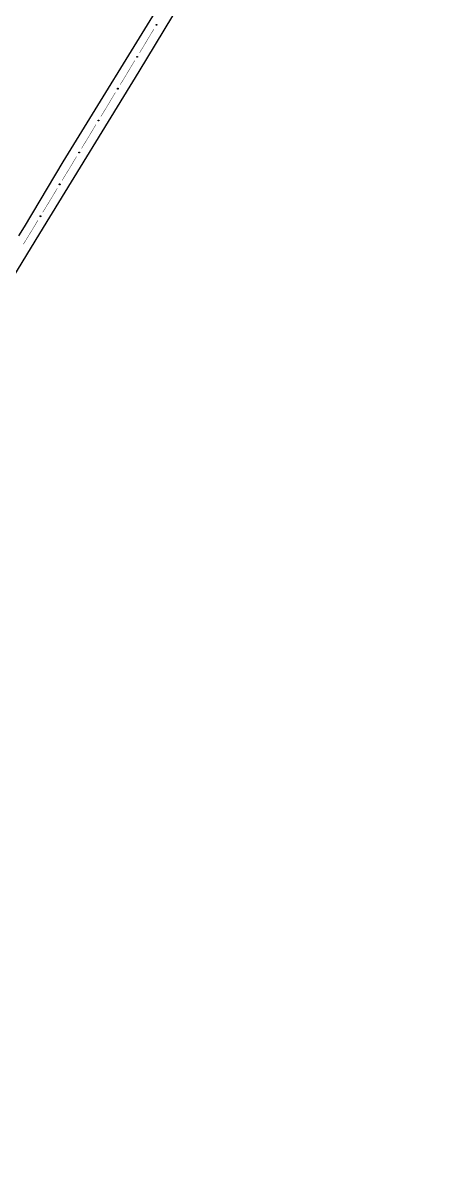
# Model space of a CAD drawing. Extents: x 210853 to 212686, y 4878863 to 4882037.
# Drawn here: x 211826.7 to 212011.4, y 4879824.9 to 4880310.6 of the extents above; entities that cross this region are included whole.
import ezdxf

# ---------------------------------------------------------------- set-up
doc = ezdxf.new("R2010")
doc.units = 0
doc.header["$LTSCALE"] = 1.5
doc.header["$MEASUREMENT"] = 0
doc.layers.add('SV-EIXO-ROD-ESTR', color=7, linetype='CONTINUOUS')
doc.layers.add('SV-EST-MUNIC-PAV', color=20, linetype='CONTINUOUS')

msp = doc.modelspace()

# ---------------------------------------------------------------- linework, layer by layer
at = {"layer": 'SV-EIXO-ROD-ESTR', "const_width": 0.18}
for points in [[(211883.089856, 4880307.945397), (211876.866099, 4880297.685531)], [(211874.791513, 4880294.265576), (211868.567756, 4880284.00571)], [(211866.49317, 4880280.585755), (211860.269413, 4880270.325889)], [(211858.194828, 4880266.905933), (211851.971071, 4880256.646067)], [(211849.896485, 4880253.226112), (211843.672728, 4880242.966246)], [(211841.598143, 4880239.546291), (211835.374386, 4880229.286425)], [(211833.2998, 4880225.86647), (211827.076043, 4880215.606604)]]:
    msp.add_lwpolyline(points, dxfattribs=at)
at = {"layer": 'SV-EIXO-ROD-ESTR'}
for points in [[(211884.295785, 4880309.721127), (211884.308089, 4880309.673792), (211884.308984, 4880309.630593), (211884.299361, 4880309.594349), (211884.282505, 4880309.564538), (211884.261826, 4880309.535982), (211884.234625, 4880309.511792), (211884.198488, 4880309.49163), (211884.151091, 4880309.478955), (211884.106778, 4880309.480946), (211884.07074, 4880309.48848), (211884.038643, 4880309.504266), (211884.011239, 4880309.52482), (211883.987045, 4880309.553905), (211883.966971, 4880309.590726), (211883.955379, 4880309.638694), (211883.954792, 4880309.681051), (211883.965021, 4880309.715864), (211883.981096, 4880309.748031), (211884.002557, 4880309.776932), (211884.029394, 4880309.800523), (211884.066503, 4880309.820668), (211884.114, 4880309.831482), (211884.156239, 4880309.83255), (211884.191186, 4880309.822813), (211884.222499, 4880309.806274), (211884.251392, 4880309.785882), (211884.276848, 4880309.759551), (211884.295785, 4880309.721127)], [(211875.997443, 4880296.041306), (211876.009747, 4880295.993971), (211876.010642, 4880295.950772), (211876.001018, 4880295.914527), (211875.984162, 4880295.884717), (211875.963483, 4880295.856161), (211875.936283, 4880295.83197), (211875.900146, 4880295.811809), (211875.852749, 4880295.799133), (211875.808436, 4880295.801125), (211875.772397, 4880295.808659), (211875.7403, 4880295.824445), (211875.712896, 4880295.844998), (211875.688703, 4880295.874084), (211875.668629, 4880295.910905), (211875.657036, 4880295.958873), (211875.656449, 4880296.001229), (211875.666678, 4880296.036043), (211875.682753, 4880296.06821), (211875.704214, 4880296.09711), (211875.731052, 4880296.120702), (211875.768161, 4880296.140847), (211875.815657, 4880296.151661), (211875.857896, 4880296.152729), (211875.892844, 4880296.142992), (211875.924157, 4880296.126453), (211875.95305, 4880296.10606), (211875.978505, 4880296.07973), (211875.997443, 4880296.041306)], [(211867.6991, 4880282.361485), (211867.711404, 4880282.314149), (211867.712299, 4880282.270951), (211867.702675, 4880282.234706), (211867.68582, 4880282.204895), (211867.665141, 4880282.17634), (211867.63794, 4880282.152149), (211867.601803, 4880282.131988), (211867.554406, 4880282.119312), (211867.510093, 4880282.121304), (211867.474054, 4880282.128837), (211867.441957, 4880282.144624), (211867.414553, 4880282.165177), (211867.39036, 4880282.194262), (211867.370286, 4880282.231083), (211867.358694, 4880282.279052), (211867.358107, 4880282.321408), (211867.368336, 4880282.356221), (211867.38441, 4880282.388389), (211867.405871, 4880282.417289), (211867.432709, 4880282.440881), (211867.469818, 4880282.461026), (211867.517315, 4880282.47184), (211867.559553, 4880282.472908), (211867.594501, 4880282.46317), (211867.625814, 4880282.446632), (211867.654707, 4880282.426239), (211867.680162, 4880282.399909), (211867.6991, 4880282.361485)], [(211859.400758, 4880268.681663), (211859.413061, 4880268.634328), (211859.413956, 4880268.591129), (211859.404333, 4880268.554885), (211859.387477, 4880268.525074), (211859.366798, 4880268.496518), (211859.339598, 4880268.472328), (211859.303461, 4880268.452167), (211859.256063, 4880268.439491), (211859.21175, 4880268.441482), (211859.175712, 4880268.449016), (211859.143615, 4880268.464802), (211859.116211, 4880268.485356), (211859.092018, 4880268.514441), (211859.071944, 4880268.551262), (211859.060351, 4880268.59923), (211859.059764, 4880268.641587), (211859.069993, 4880268.6764), (211859.086068, 4880268.708568), (211859.107529, 4880268.737468), (211859.134366, 4880268.76106), (211859.171476, 4880268.781204), (211859.218972, 4880268.792019), (211859.261211, 4880268.793086), (211859.296158, 4880268.783349), (211859.327471, 4880268.76681), (211859.356365, 4880268.746418), (211859.38182, 4880268.720087), (211859.400758, 4880268.681663)], [(211851.102415, 4880255.001842), (211851.114719, 4880254.954507), (211851.115614, 4880254.911308), (211851.10599, 4880254.875064), (211851.089135, 4880254.845253), (211851.068456, 4880254.816697), (211851.041255, 4880254.792507), (211851.005118, 4880254.772345), (211850.957721, 4880254.75967), (211850.913408, 4880254.761661), (211850.877369, 4880254.769195), (211850.845272, 4880254.784981), (211850.817868, 4880254.805534), (211850.793675, 4880254.83462), (211850.773601, 4880254.871441), (211850.762009, 4880254.919409), (211850.761422, 4880254.961766), (211850.771651, 4880254.996579), (211850.787725, 4880255.028746), (211850.809186, 4880255.057646), (211850.836024, 4880255.081238), (211850.873133, 4880255.101383), (211850.920629, 4880255.112197), (211850.962868, 4880255.113265), (211850.997816, 4880255.103528), (211851.029129, 4880255.086989), (211851.058022, 4880255.066596), (211851.083477, 4880255.040266), (211851.102415, 4880255.001842)], [(211842.804072, 4880241.322021), (211842.816376, 4880241.274685), (211842.817271, 4880241.231487), (211842.807648, 4880241.195242), (211842.790792, 4880241.165431), (211842.770113, 4880241.136876), (211842.742912, 4880241.112685), (211842.706775, 4880241.092524), (211842.659378, 4880241.079848), (211842.615065, 4880241.08184), (211842.579027, 4880241.089374), (211842.54693, 4880241.10516), (211842.519526, 4880241.125713), (211842.495332, 4880241.154799), (211842.475258, 4880241.191619), (211842.463666, 4880241.239588), (211842.463079, 4880241.281944), (211842.473308, 4880241.316757), (211842.489383, 4880241.348925), (211842.510844, 4880241.377825), (211842.537681, 4880241.401417), (211842.57479, 4880241.421562), (211842.622287, 4880241.432376), (211842.664526, 4880241.433444), (211842.699473, 4880241.423706), (211842.730786, 4880241.407168), (211842.759679, 4880241.386775), (211842.785135, 4880241.360445), (211842.804072, 4880241.322021)], [(211834.50573, 4880227.6422), (211834.518034, 4880227.594864), (211834.518929, 4880227.551666), (211834.509305, 4880227.515421), (211834.492449, 4880227.48561), (211834.47177, 4880227.457054), (211834.44457, 4880227.432864), (211834.408433, 4880227.412703), (211834.361036, 4880227.400027), (211834.316723, 4880227.402019), (211834.280684, 4880227.409552), (211834.248587, 4880227.425339), (211834.221183, 4880227.445892), (211834.19699, 4880227.474977), (211834.176916, 4880227.511798), (211834.165323, 4880227.559766), (211834.164736, 4880227.602123), (211834.174965, 4880227.636936), (211834.19104, 4880227.669104), (211834.212501, 4880227.698004), (211834.239339, 4880227.721596), (211834.276448, 4880227.74174), (211834.323944, 4880227.752555), (211834.366183, 4880227.753623), (211834.401131, 4880227.743885), (211834.432444, 4880227.727346), (211834.461337, 4880227.706954), (211834.486792, 4880227.680623), (211834.50573, 4880227.6422)]]:
    msp.add_lwpolyline(points, close=True, dxfattribs=at)
for points in [[(211884.002557, 4880309.776932), (211883.954792, 4880309.681051)], [(211884.029394, 4880309.800523), (211883.955379, 4880309.638694)], [(211884.014268, 4880309.784687), (211883.957995, 4880309.665612)], [(211884.047127, 4880309.804653), (211883.964802, 4880309.621584)], [(211884.066503, 4880309.820668), (211883.966971, 4880309.590726)], [(211884.089568, 4880309.821999), (211883.97815, 4880309.575184)], [(211884.114, 4880309.831482), (211883.987045, 4880309.553905)], [(211884.133137, 4880309.83068), (211884.000698, 4880309.54395)], [(211884.156239, 4880309.83255), (211884.011239, 4880309.52482)], [(211884.171255, 4880309.825113), (211884.026077, 4880309.517383)], [(211884.191186, 4880309.822813), (211884.038643, 4880309.504266)], [(211884.205126, 4880309.812546), (211884.053369, 4880309.499232)], [(211884.222499, 4880309.806274), (211884.07074, 4880309.48848)], [(211884.235918, 4880309.792271), (211884.092863, 4880309.488042)], [(211884.251392, 4880309.785882), (211884.106778, 4880309.480946)], [(211884.261546, 4880309.768746), (211884.131689, 4880309.483641)], [(211884.276848, 4880309.759551), (211884.151091, 4880309.478955)], [(211884.284343, 4880309.740553), (211884.175009, 4880309.489281)], [(211884.295785, 4880309.721127), (211884.198488, 4880309.49163)], [(211884.30144, 4880309.695071), (211884.220032, 4880309.508253)], [(211884.308089, 4880309.673792), (211884.234625, 4880309.511792)], [(211884.308706, 4880309.649169), (211884.251974, 4880309.531967)], [(211884.308984, 4880309.630593), (211884.261826, 4880309.535982)], [(211875.704214, 4880296.09711), (211875.656449, 4880296.001229)], [(211875.731052, 4880296.120702), (211875.657036, 4880295.958873)], [(211875.715925, 4880296.104866), (211875.659652, 4880295.98579)], [(211875.748784, 4880296.124832), (211875.666459, 4880295.941762)], [(211875.768161, 4880296.140847), (211875.668629, 4880295.910905)], [(211875.791225, 4880296.142178), (211875.679807, 4880295.895362)], [(211875.815657, 4880296.151661), (211875.688703, 4880295.874084)], [(211875.834795, 4880296.150859), (211875.702355, 4880295.864129)], [(211875.857896, 4880296.152729), (211875.712896, 4880295.844998)], [(211875.872912, 4880296.145292), (211875.727734, 4880295.837562)], [(211875.892844, 4880296.142992), (211875.7403, 4880295.824445)], [(211875.906784, 4880296.132725), (211875.755026, 4880295.81941)], [(211875.924157, 4880296.126453), (211875.772397, 4880295.808659)], [(211875.937576, 4880296.11245), (211875.794521, 4880295.80822)], [(211875.95305, 4880296.10606), (211875.808436, 4880295.801125)], [(211875.963203, 4880296.088924), (211875.833346, 4880295.80382)], [(211875.978505, 4880296.07973), (211875.852749, 4880295.799133)], [(211875.986, 4880296.060732), (211875.876667, 4880295.80946)], [(211875.997443, 4880296.041306), (211875.900146, 4880295.811809)], [(211876.003097, 4880296.01525), (211875.92169, 4880295.828431)], [(211876.009747, 4880295.993971), (211875.936283, 4880295.83197)], [(211876.010363, 4880295.969347), (211875.953631, 4880295.852146)], [(211876.010642, 4880295.950772), (211875.963483, 4880295.856161)], [(211867.405871, 4880282.417289), (211867.358107, 4880282.321408)], [(211867.432709, 4880282.440881), (211867.358694, 4880282.279052)], [(211867.417583, 4880282.425045), (211867.36131, 4880282.305969)], [(211867.450442, 4880282.445011), (211867.368117, 4880282.261941)], [(211867.469818, 4880282.461026), (211867.370286, 4880282.231083)], [(211867.492883, 4880282.462356), (211867.381465, 4880282.215541)], [(211867.517315, 4880282.47184), (211867.39036, 4880282.194262)], [(211867.536452, 4880282.471038), (211867.404013, 4880282.184308)], [(211867.559553, 4880282.472908), (211867.414553, 4880282.165177)], [(211867.57457, 4880282.465471), (211867.429392, 4880282.157741)], [(211867.594501, 4880282.46317), (211867.441957, 4880282.144624)], [(211867.608441, 4880282.452904), (211867.456684, 4880282.139589)], [(211867.625814, 4880282.446632), (211867.474054, 4880282.128837)], [(211867.639233, 4880282.432629), (211867.496178, 4880282.128399)], [(211867.654707, 4880282.426239), (211867.510093, 4880282.121304)], [(211867.664861, 4880282.409103), (211867.535004, 4880282.123998)], [(211867.680162, 4880282.399909), (211867.554406, 4880282.119312)], [(211867.687658, 4880282.380911), (211867.578324, 4880282.129639)], [(211867.6991, 4880282.361485), (211867.601803, 4880282.131988)], [(211867.704754, 4880282.335428), (211867.623347, 4880282.14861)], [(211867.711404, 4880282.314149), (211867.63794, 4880282.152149)], [(211867.71202, 4880282.289526), (211867.655288, 4880282.172325)], [(211867.712299, 4880282.270951), (211867.665141, 4880282.17634)], [(211859.107529, 4880268.737468), (211859.059764, 4880268.641587)], [(211859.134366, 4880268.76106), (211859.060351, 4880268.59923)], [(211859.11924, 4880268.745223), (211859.062967, 4880268.626148)], [(211859.152099, 4880268.76519), (211859.069774, 4880268.58212)], [(211859.171476, 4880268.781204), (211859.071944, 4880268.551262)], [(211859.19454, 4880268.782535), (211859.083122, 4880268.53572)], [(211859.218972, 4880268.792019), (211859.092018, 4880268.514441)], [(211859.238109, 4880268.791216), (211859.10567, 4880268.504486)], [(211859.261211, 4880268.793086), (211859.116211, 4880268.485356)], [(211859.276227, 4880268.785649), (211859.131049, 4880268.477919)], [(211859.296158, 4880268.783349), (211859.143615, 4880268.464802)], [(211859.310099, 4880268.773082), (211859.158341, 4880268.459768)], [(211859.327471, 4880268.76681), (211859.175712, 4880268.449016)], [(211859.34089, 4880268.752808), (211859.197836, 4880268.448578)], [(211859.356365, 4880268.746418), (211859.21175, 4880268.441482)], [(211859.366518, 4880268.729282), (211859.236661, 4880268.444177)], [(211859.38182, 4880268.720087), (211859.256063, 4880268.439491)], [(211859.389315, 4880268.701089), (211859.279981, 4880268.449818)], [(211859.400758, 4880268.681663), (211859.303461, 4880268.452167)], [(211859.406412, 4880268.655607), (211859.325005, 4880268.468789)], [(211859.413061, 4880268.634328), (211859.339598, 4880268.472328)], [(211859.413678, 4880268.609705), (211859.356946, 4880268.492504)], [(211859.413956, 4880268.591129), (211859.366798, 4880268.496518)], [(211850.809186, 4880255.057646), (211850.761422, 4880254.961766)], [(211850.836024, 4880255.081238), (211850.762009, 4880254.919409)], [(211850.820897, 4880255.065402), (211850.764624, 4880254.946327)], [(211850.853757, 4880255.085368), (211850.771431, 4880254.902298)], [(211850.873133, 4880255.101383), (211850.773601, 4880254.871441)], [(211850.896198, 4880255.102714), (211850.784779, 4880254.855899)], [(211850.920629, 4880255.112197), (211850.793675, 4880254.83462)], [(211850.939767, 4880255.111395), (211850.807328, 4880254.824665)], [(211850.962868, 4880255.113265), (211850.817868, 4880254.805534)], [(211850.977884, 4880255.105828), (211850.832707, 4880254.798098)], [(211850.997816, 4880255.103528), (211850.845272, 4880254.784981)], [(211851.011756, 4880255.093261), (211850.859999, 4880254.779947)], [(211851.029129, 4880255.086989), (211850.877369, 4880254.769195)], [(211851.042548, 4880255.072986), (211850.899493, 4880254.768756)], [(211851.058022, 4880255.066596), (211850.913408, 4880254.761661)], [(211851.068176, 4880255.04946), (211850.938318, 4880254.764356)], [(211851.083477, 4880255.040266), (211850.957721, 4880254.75967)], [(211851.090972, 4880255.021268), (211850.981639, 4880254.769996)], [(211851.102415, 4880255.001842), (211851.005118, 4880254.772345)], [(211851.108069, 4880254.975786), (211851.026662, 4880254.788967)], [(211851.114719, 4880254.954507), (211851.041255, 4880254.792507)], [(211851.115335, 4880254.929883), (211851.058603, 4880254.812682)], [(211851.115614, 4880254.911308), (211851.068456, 4880254.816697)], [(211842.510844, 4880241.377825), (211842.463079, 4880241.281944)], [(211842.537681, 4880241.401417), (211842.463666, 4880241.239588)], [(211842.522555, 4880241.385581), (211842.466282, 4880241.266505)], [(211842.555414, 4880241.405547), (211842.473089, 4880241.222477)], [(211842.57479, 4880241.421562), (211842.475258, 4880241.191619)], [(211842.597855, 4880241.422892), (211842.486437, 4880241.176077)], [(211842.622287, 4880241.432376), (211842.495332, 4880241.154799)], [(211842.641424, 4880241.431574), (211842.508985, 4880241.144844)], [(211842.664526, 4880241.433444), (211842.519526, 4880241.125713)], [(211842.679542, 4880241.426007), (211842.534364, 4880241.118277)], [(211842.699473, 4880241.423706), (211842.54693, 4880241.10516)], [(211842.713413, 4880241.41344), (211842.561656, 4880241.100125)], [(211842.730786, 4880241.407168), (211842.579027, 4880241.089374)], [(211842.744205, 4880241.393165), (211842.60115, 4880241.088935)], [(211842.759679, 4880241.386775), (211842.615065, 4880241.08184)], [(211842.769833, 4880241.369639), (211842.639976, 4880241.084535)], [(211842.785135, 4880241.360445), (211842.659378, 4880241.079848)], [(211842.79263, 4880241.341447), (211842.683296, 4880241.090175)], [(211842.804072, 4880241.322021), (211842.706775, 4880241.092524)], [(211842.809727, 4880241.295965), (211842.728319, 4880241.109146)], [(211842.816376, 4880241.274685), (211842.742912, 4880241.112685)], [(211842.816993, 4880241.250062), (211842.760261, 4880241.132861)], [(211842.817271, 4880241.231487), (211842.770113, 4880241.136876)], [(211834.212501, 4880227.698004), (211834.164736, 4880227.602123)], [(211834.239339, 4880227.721596), (211834.165323, 4880227.559766)], [(211834.224212, 4880227.70576), (211834.167939, 4880227.586684)], [(211834.257071, 4880227.725726), (211834.174746, 4880227.542656)], [(211834.276448, 4880227.74174), (211834.176916, 4880227.511798)], [(211834.299512, 4880227.743071), (211834.188094, 4880227.496256)], [(211834.323944, 4880227.752555), (211834.19699, 4880227.474977)], [(211834.343082, 4880227.751753), (211834.210642, 4880227.465022)], [(211834.366183, 4880227.753623), (211834.221183, 4880227.445892)], [(211834.381199, 4880227.746185), (211834.236021, 4880227.438456)], [(211834.401131, 4880227.743885), (211834.248587, 4880227.425339)], [(211834.415071, 4880227.733618), (211834.263313, 4880227.420304)], [(211834.432444, 4880227.727346), (211834.280684, 4880227.409552)], [(211834.445863, 4880227.713344), (211834.302808, 4880227.409114)], [(211834.461337, 4880227.706954), (211834.316723, 4880227.402019)], [(211834.47149, 4880227.689818), (211834.341633, 4880227.404713)], [(211834.486792, 4880227.680623), (211834.361036, 4880227.400027)], [(211834.494287, 4880227.661625), (211834.384954, 4880227.410354)], [(211834.50573, 4880227.6422), (211834.408433, 4880227.412703)], [(211834.511384, 4880227.616143), (211834.429977, 4880227.429325)], [(211834.518034, 4880227.594864), (211834.44457, 4880227.432864)], [(211834.51865, 4880227.570241), (211834.461918, 4880227.45304)], [(211834.518929, 4880227.551666), (211834.47177, 4880227.457054)]]:
    msp.add_lwpolyline(points, dxfattribs=at)
at = {"layer": 'SV-EST-MUNIC-PAV', "linetype": 'Continuous'}
for points in [[(212005.663307, 4880797.157431, 10.21224), (212005.679222, 4880794.243111, 10.21224), (212005.655716, 4880792.625422, 10.810232), (212004.852215, 4880724.023957, 10.830122), (212004.579912, 4880611.348615, 12.494864), (212003.262552, 4880533.539412, 13.302012), (212000.960535, 4880520.054138, 13.327236), (211996.909459, 4880507.123127, 13.554247), (211990.981147, 4880493.920723, 13.882151), (211984.35129, 4880482.843821, 13.882151), (211949.76847, 4880424.278752, 13.882151), (211888.123131, 4880322.768734, 13.402906), (211843.9251, 4880250.880471, 12.797545), (211827.340447, 4880223.079688, 12.797545), (211825.002566, 4880219.211709, 12.39959)], [(212011.375389, 4880755.770844, 10.603112), (212011.423603, 4880641.843435, 12.09129), (212010.225365, 4880535.75238, 13.65514), (212008.92005, 4880521.213853, 13.705586), (212005.267073, 4880507.706369, 13.882151), (211997.496357, 4880490.177969, 13.882151), (211929.731115, 4880377.743491, 13.73081), (211876.54146, 4880289.63083, 13.049779), (211835.520712, 4880222.799145, 12.797545), (211828.345954, 4880211.03664, 12.625567)], [(211828.345954, 4880211.03664, 12.625567), (211785.077751, 4880140.101502, 12.625567), (211737.386359, 4880061.004388, 12.360289), (211648.00972, 4879914.277496, 12.262037), (211593.698392, 4879824.884434, 12.13431)]]:
    msp.add_polyline3d(points, dxfattribs=at)

doc.saveas('drawing.dxf')
